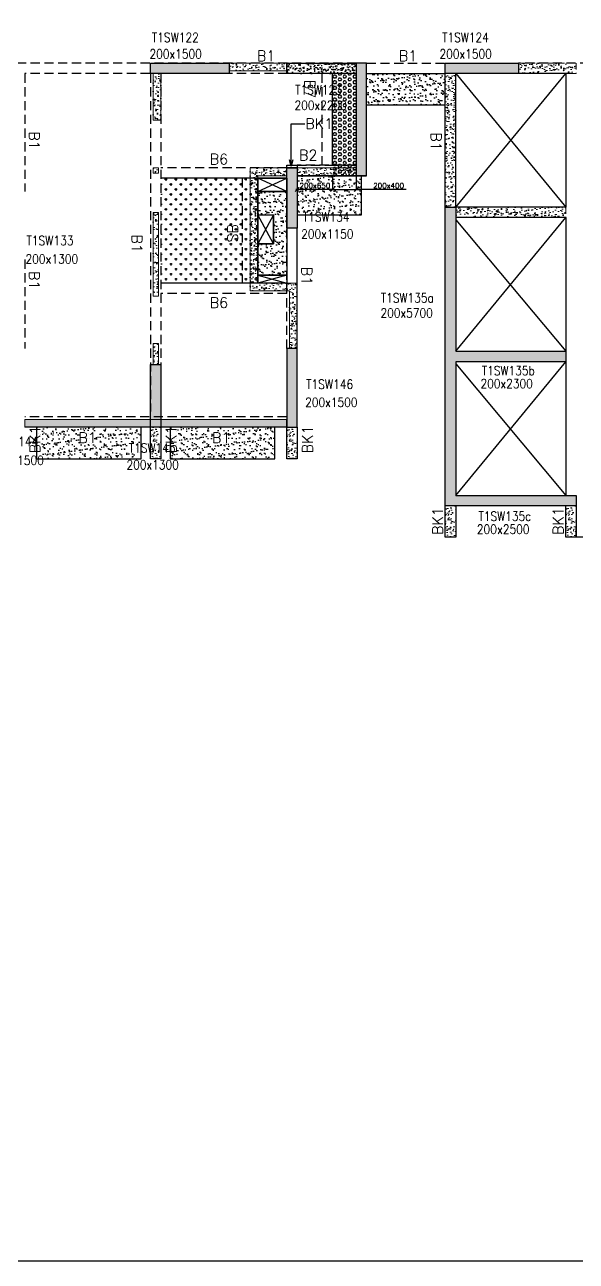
# Model space of a CAD drawing. Header units: millimetres. Extents: x 1078357 to 2594950, y -4969473 to -4636555.
# Drawn here: x 1288172 to 1298697, y -4684349 to -4660754 of the extents above; entities that cross this region are included whole.
import ezdxf

# ---------------------------------------------------------------- set-up
doc = ezdxf.new("R2010")
doc.units = ezdxf.units.MM
doc.header["$PDMODE"] = 35
for name, pattern in [('CONTINOUS', [0]), ('HIDDEN', [0.375, 0.25, -0.125]), ('New Retail block$0$CONTINOUS', [0])]:
    doc.linetypes.add(name, pattern=pattern)
doc.layers.get('0').update_dxf_attribs({"lineweight": 0})
doc.layers.get('Defpoints').update_dxf_attribs({"lineweight": 0})
for name, color, linetype, lineweight in [('A-_ANOTDIMA_D-', 6, 'Continuous', 13), ('Boundary', 40, 'Continuous', 30), ('COL. NO.', 30, 'Continuous', 25), ('COL. SIZE', 7, 'Continuous', 25), ('DIM', 9, 'Continuous', 25), ('HATCH', 8, 'Continuous', 30), ('RCC UPSTAND', 43, 'Continuous', 30), ('S-NON STR RCC WALL', 8, 'Continuous', 0)]:
    doc.layers.add(name, color=color, linetype=linetype, lineweight=lineweight)
for name, color, linetype in [('B-200x325', 201, 'HIDDEN'), ('B-200x375', 41, 'HIDDEN'), ('B-200x400', 44, 'HIDDEN'), ('B-200x650', 241, 'HIDDEN'), ('B-300xSLAB THK.', 151, 'Continuous'), ('BK1-200x650', 241, 'HIDDEN'), ('DC BEAM NO.', 7, 'Continuous'), ('DROP SLAB', 8, 'Continuous'), ('NON STR. RCC WALL', 6, 'Continuous'), ('S-COLUMN_SHEAR WALL', 1, 'Continuous'), ('S-CUT OUT', 3, 'Continuous'), ('S-PROJECTION', 54, 'New Retail block$0$CONTINOUS'), ('SLAB FOLD', 8, 'Continuous')]:
    doc.layers.add(name, color=color, linetype=linetype)
doc.styles.add('Roman', font='romans')
doc.styles.add('ROMANS', font='romans.shx', dxfattribs={"width": 0.85})
doc.dimstyles.new('HARESH', dxfattribs={"dimtxt": 150, "dimasz": 75, "dimexe": 0, "dimexo": 0, "dimgap": 25, "dimtad": 1, "dimdec": 0, "dimdsep": 46, "dimtxsty": 'Roman', "dimblk": 'OBLIQUE', "dimcen": 225, "dimdle": 25, "dimclrd": 2, "dimclre": 2, "dimclrt": 7, "dimadec": 8, "dimazin": 1, "dimtfac": 1, "dimtdec": 0, "dimtmove": 0, "dimatfit": 0, "dimfxl": 1, "dimlwd": -1, "dimlwe": -1, "dimarcsym": 0})
pattern_1 = [(50, (-5109198.82, 23483864.79), (182.184669, -15.93908554), [19.05, -209.55]), (355, (-5109198.82, 23483864.79), (-35.2434214, 191.0568452), [15.24, -167.6405842]), (100.4514447, (-5109183.63, 23483863.46), (146.9412471, 175.1177519), [16.1900088, -178.0902446]), (46.1842, (-5109198.82, 23483915.59), (271.0790409, -42.042328), [28.575, -314.325]), (96.6355576, (-5109176.23, 23483912.08), (237.404134, 247.4261246), [24.2850231, -267.1356082]), (351.1841512, (-5109198.82, 23483915.6), (237.404134, 247.4261246), [22.859967, -251.459732]), (21, (-5109173.42, 23483902.89), (151.6143913, -102.2651982), [19.05, -209.55]), (326, (-5109173.42, 23483902.89), (61.8020283, 184.1879661), [15.24, -167.64]), (71.451445, (-5109160.78, 23483894.36), (213.4164193, 81.9227689), [16.1900088, -178.0899376]), (37.5, (-5109198.816, 23483864.786), (3.08860325, 84.55503887), [0, -165.608, 0, -170.18, 0, -168.275]), (7.5, (-5109198.82, 23483864.79), (66.8196625, 100.18057482), [0, -97.028, 0, -161.798, 0, -64.135]), (327.5, (-5109255.46, 23483864.786), (135.59059517, -5.728744), [0, -63.5, 0, -198.12, 0, -262.89]), (317.5, (-5109280.86, 23483864.79), (148.1291814, 25.42649103), [0, -82.55, 0, -131.572, 0, -186.69])]

# ---------------------------------------------------------------- blocks, each defined once
blk = doc.blocks.new('_Oblique')
at = {"color": 0, "linetype": 'ByBlock', "lineweight": -2}
blk.add_line((-0.5, -0.5), (0.5, 0.5), dxfattribs=at)
blk = doc.blocks.new('*D1262')
at = {"layer": 'Defpoints', "color": 0, "ltscale": 700, "transparency": 16777216}
for p in [(1294047, -4663634, 0), (1294497, -4663634, 0), (1294497, -4663900)]:
    blk.add_point(p, dxfattribs=at)
at = {"layer": 'DIM', "color": 2, "ltscale": 700, "transparency": 16777216}
for p, q in [((1294047, -4663634), (1294047, -4663900)), ((1294497, -4663634), (1294497, -4663900)), ((1294047, -4663900), (1293972, -4663900)), ((1294047, -4663900), (1294497, -4663900)), ((1294047, -4663900), (1294497, -4663900)), ((1294497, -4663900), (1294572, -4663900)), ((1295453, -4663900), (1294497, -4663900))]:
    blk.add_line(p, q, dxfattribs=at)
at = {"layer": 'DIM', "color": 2, "ltscale": 700, "transparency": 16777216, "xscale": 75, "yscale": 75, "zscale": 75}
blk.add_blockref('_Oblique', (1294047, -4663900), dxfattribs=at)
at = {"layer": 'DIM', "color": 2, "ltscale": 700, "transparency": 16777216, "xscale": 75, "yscale": 75, "zscale": 75, "rotation": 180}
blk.add_blockref('_Oblique', (1294497, -4663900), dxfattribs=at)
at = {"layer": 'DIM', "color": 7, "ltscale": 700, "transparency": 16777216, "insert": (1295116, -4663825), "char_height": 150, "attachment_point": 5, "style": 'Roman'}
blk.add_mtext('{\\H0.666667x;200x400}', dxfattribs=at)
blk = doc.blocks.new('*D1263')
at = {"layer": 'Defpoints', "color": 0, "ltscale": 700, "transparency": 16777216}
for p in [(1293372, -4663634, 0), (1294047, -4663634), (1293372, -4663900)]:
    blk.add_point(p, dxfattribs=at)
at = {"layer": 'DIM', "color": 2, "ltscale": 700, "transparency": 16777216}
for p, q in [((1293372, -4663634), (1293372, -4663900)), ((1294047, -4663634), (1294047, -4663900)), ((1294072, -4663900), (1293347, -4663900))]:
    blk.add_line(p, q, dxfattribs=at)
at = {"layer": 'DIM', "color": 2, "ltscale": 700, "transparency": 16777216, "xscale": 75, "yscale": 75, "zscale": 75, "rotation": 180}
blk.add_blockref('_Oblique', (1293372, -4663900), dxfattribs=at)
at = {"layer": 'DIM', "color": 2, "ltscale": 700, "transparency": 16777216, "xscale": 75, "yscale": 75, "zscale": 75}
blk.add_blockref('_Oblique', (1294047, -4663900), dxfattribs=at)
at = {"layer": 'DIM', "color": 7, "ltscale": 700, "transparency": 16777216, "insert": (1293709, -4663825), "char_height": 150, "attachment_point": 5, "style": 'Roman'}
blk.add_mtext('{\\H0.666667x;200x650}', dxfattribs=at)
blk = doc.blocks.new('G$CD63B60BD')
at = {"layer": 'COL. NO.', "linetype": 'Continuous', "style": 'ROMANS', "width": 0.85}
for s, p in [('T1SW122', (60403, 7351, -320)), ('T1SW124', (65938, 7351, -320)), ('T1SW123', (63135, 6352, -320)), ('T1SW134', (63281, 3927, -320)), ('T1SW133', (58011, 3475, -320)), ('T1SW135a', (64768, 2381, -641)), ('T1SW135b', (66699, 993, -320)), ('T1SW146', (63348, 733, -320)), ('T1SW144', (57341, -360, -320)), ('T1SW145', (59962, -482, -320)), ('T1SW135c', (66632, -1785, -320))]:
    blk.add_text(s, height=175, dxfattribs=at).set_placement(p)
at = {"layer": 'COL. SIZE', "linetype": 'Continuous', "style": 'ROMANS', "width": 0.85}
for s, p in [('200x1500', (60354, 7037, -320)), ('200x1500', (65889, 7037, -320)), ('200x2200', (63121, 6056, -320)), ('200x1150', (63248, 3599, -320)), ('200x1300', (57992, 3123, -320)), ('200x5700', (64762, 2093, -641)), ('200x2300', (66672, 745, -320)), ('200x1500', (63327, 388, -320)), ('200x1500', (57340, -720, -320)), ('200x1300', (59918, -804, -320)), ('200x2500', (66605, -2033, -320))]:
    blk.add_text(s, height=175, dxfattribs=at).set_placement(p)

msp = doc.modelspace()

# ---------------------------------------------------------------- hatches: boundary and pattern name
at = {"layer": 'DROP SLAB'}
h = msp.add_hatch(dxfattribs=at)
h.set_pattern_fill('CROSS', color=8, scale=15, angle=0.03079)
h.set_pattern_definition([(180.03079016, (-4228669.58, 18753210.42), (-95.19879988, -95.3011726), [47.625, -142.875]), (270.03079016, (-4228693.41, 18753234.22), (95.3011726, -95.19879988), [47.625, -142.875])])
h.paths.add_polyline_path([(1292621.9, -4663684.5), (1290771.5, -4663684.3), (1290771.5, -4665684.1), (1292621.9, -4665684.3)])
at = {"layer": 'HATCH'}
h = msp.add_hatch(dxfattribs=at)
h.set_pattern_fill('AR-SAND', color=8, scale=3, angle=179.97015)
h.set_pattern_definition([(37.4701541, (-2747486.36, 14021004.98), (-4.72361136, 146.8264517), [0, -115.824, 0, -129.54, 0, -123.825]), (7.4701541, (-2747486.36, 14021004.98), (134.9689868, 214.9772528), [0, -62.484, 0, -104.394, 0, -40.005]), (327.4701541, (-2747580.08, 14021005.02), (237.2979035, 0.3075449), [0, -38.1, 0, -137.16, 0, -179.07]), (317.4701541, (-2747580.08, 14021005.02), (229.1017424, 66.759465), [0, -19.05, 0, -89.916, 0, -102.87])])
h.paths.add_polyline_path([(1296196.9, -4661684.3), (1294696.9, -4661684.3), (1294696.9, -4662284.5), (1296196.9, -4662284.5)])
h = msp.add_hatch(dxfattribs=at)
h.set_pattern_fill('AR-SAND', color=8, scale=3, angle=179.97015)
h.set_pattern_definition([(37.4701541, (-2759836.37, 14019055.06), (-4.72361136, 146.8264517), [0, -115.824, 0, -129.54, 0, -123.825]), (7.4701541, (-2759836.37, 14019055.06), (134.9689868, 214.9772528), [0, -62.484, 0, -104.394, 0, -40.005]), (327.4701541, (-2759930.1, 14019055.11), (237.2979035, 0.3075449), [0, -38.1, 0, -137.16, 0, -179.07]), (317.4701541, (-2759930.1, 14019055.1), (229.1017424, 66.759465), [0, -19.05, 0, -89.916, 0, -102.87])])
h.paths.add_polyline_path([(1294596.6, -4663634.3), (1293371.9, -4663634.3), (1293371.9, -4664384.3), (1294596.6, -4664384.3)])
h = msp.add_hatch(dxfattribs=at)
h.set_pattern_fill('AR-SAND', color=8, scale=3, angle=359.97015)
h.set_pattern_definition([(37.47015413, (-3729211.23, 18703074.21), (-4.72361136, 146.8264517), [0, -115.824, 0, -129.54, 0, -123.825]), (7.4701541, (-3729211.23, 18703074.2), (134.9689868, 214.9772528), [0, -62.484, 0, -104.394, 0, -40.005]), (327.4701541, (-3729304.96, 18703074.26), (237.2979035, 0.3075449), [0, -38.1, 0, -137.16, 0, -179.07]), (317.4701541, (-3729304.96, 18703074.26), (229.1017424, 66.759465), [0, -19.05, 0, -89.916, 0, -102.87])])
h.paths.add_polyline_path([(1293171.9, -4665534.4), (1292621.9, -4665534.4), (1292621.9, -4664934.4), (1292921.9, -4664934.4), (1292921.9, -4664384.4), (1292621.9, -4664384.5), (1292621.9, -4663934.4), (1293171.9, -4663934.4)])
h = msp.add_hatch(dxfattribs=at)
h.set_pattern_fill('AR-SAND', color=8, scale=3, angle=179.97015)
h.set_pattern_definition([(37.47015413, (-3842686.08, 18703074.25), (-4.72361136, 146.8264517), [0, -115.824, 0, -129.54, 0, -123.825]), (7.4701541, (-3842686.08, 18703074.25), (134.9689868, 214.9772528), [0, -62.484, 0, -104.394, 0, -40.005]), (327.4701541, (-3842779.81, 18703074.3), (237.2979035, 0.3075449), [0, -38.1, 0, -137.16, 0, -179.07]), (317.4701541, (-3842779.81, 18703074.3), (229.1017424, 66.759465), [0, -19.05, 0, -89.916, 0, -102.87])])
h.paths.add_polyline_path([(1290396.9, -4668434.4), (1288396.9, -4668434.4), (1288396.9, -4669034.4), (1290396.9, -4669034.4)])
h = msp.add_hatch(dxfattribs=at)
h.set_pattern_fill('AR-SAND', color=8, scale=3, angle=179.97015)
h.set_pattern_definition([(37.47015413, (-3845236.08, 18703074.25), (-4.72361136, 146.8264517), [0, -115.824, 0, -129.54, 0, -123.825]), (7.4701541, (-3845236.08, 18703074.25), (134.9689868, 214.9772528), [0, -62.484, 0, -104.394, 0, -40.005]), (327.4701541, (-3845329.81, 18703074.3), (237.2979035, 0.3075449), [0, -38.1, 0, -137.16, 0, -179.07]), (317.4701541, (-3845329.81, 18703074.3), (229.1017424, 66.759465), [0, -19.05, 0, -89.916, 0, -102.87])])
h.paths.add_polyline_path([(1292946.9, -4668434.4), (1290946.9, -4668434.4), (1290946.9, -4669034.4), (1292946.9, -4669034.4)])
at = {"layer": 'RCC UPSTAND'}
h = msp.add_hatch(dxfattribs=at)
h.set_pattern_fill('AR-CONC', color=8, scale=20, angle=90)
h.set_pattern_definition([(140, (-1915203.33, -7198903.94), (12.550427, 143.4520365), [15, -165]), (85, (-1915203.33, -7198903.94), (-150.438427, -27.7502667), [12, -132]), (190.4514445, (-1915202.29, -7198891.99), (-137.887998, 115.7017693), [12.7480384, -140.2284224]), (136.1842, (-1915243.33, -7198903.94), (33.103856, 213.448266), [22.5, -247.5]), (186.6356355, (-1915240.58, -7198886.15), (-194.82372, 186.932389), [19.122068, -210.342752]), (81.184164, (-1915243.33, -7198903.94), (-194.82372, 186.932389), [18, -198]), (111, (-1915233.33, -7198883.94), (80.523778, 119.3814104), [15, -165]), (56, (-1915233.33, -7198883.94), (-145.030009, 48.6630664), [12, -132]), (161.4514447, (-1915226.62, -7198873.99), (-64.5062306, 168.0444753), [12.748038, -140.2284224]), (127.5, (-1915203.334, -7198903.94), (-66.57877077, 2.43197106), [0, -130.4, 0, -134, 0, -132.5]), (97.5, (-1915203.334, -7198903.94), (-78.8823424, 52.6139075), [0, -76.4, 0, -127.4, 0, -50.5]), (57.5, (-1915203.334, -7198948.54), (4.51097435, 106.7644872), [0, -50, 0, -156, 0, -207]), (47.5, (-1915203.33, -7198968.54), (-20.0209965, 116.6372339), [0, -65, 0, -103.6, 0, -147])])
h.paths.add_polyline_path([(1294496.7, -4661484.4), (1294496.7, -4661684.4), (1293171.7, -4661684.4), (1293171.7, -4661484.4)])
at = {"layer": 'S-COLUMN_SHEAR WALL', "lineweight": 25}
h = msp.add_hatch(color=1, dxfattribs=at)
h.dxf.hatch_style = 1
h.paths.add_polyline_path([(1290571.7, -4661484.4), (1292071.7, -4661484.4), (1292071.7, -4661684.4), (1290571.7, -4661684.4)])
h = msp.add_hatch(color=1, dxfattribs=at)
h.dxf.hatch_style = 1
h.paths.add_polyline_path([(1294496.7, -4663634.4), (1294696.7, -4663634.4), (1294696.7, -4661484.4), (1294496.7, -4661484.4)])
h = msp.add_hatch(color=1, dxfattribs=at)
h.dxf.hatch_style = 1
h.paths.add_polyline_path([(1297596.7, -4661484.4), (1297596.7, -4661684.4), (1296196.7, -4661684.4), (1296196.7, -4661484.4)])
at = {"layer": 'S-COLUMN_SHEAR WALL', "lineweight": 25, "extrusion": (-1.00316e-06, -1.91639e-11, 1)}
h = msp.add_hatch(color=1, dxfattribs=at)
h.dxf.hatch_style = 1
h.paths.add_polyline_path([(1293171.7, -4663484.4), (1293371.7, -4663484.4), (1293371.7, -4664634.4), (1293171.7, -4664634.4)])
at = {"layer": 'S-COLUMN_SHEAR WALL', "lineweight": 25}
h = msp.add_hatch(color=1, dxfattribs=at)
h.dxf.hatch_style = 1
h.paths.add_polyline_path([(1298496.7, -4666984.4), (1298496.7, -4667184.4), (1296396.7, -4667184.4), (1296396.7, -4669734.4), (1298696.7, -4669734.4), (1298696.7, -4669934.4), (1296196.7, -4669934.4), (1296196.7, -4664234.4), (1296396.7, -4664234.4), (1296396.7, -4666984.4)])
at = {"layer": 'S-COLUMN_SHEAR WALL', "lineweight": 25, "extrusion": (-1.00316e-06, -1.91639e-11, 1)}
h = msp.add_hatch(color=1, dxfattribs=at)
h.dxf.hatch_style = 1
h.paths.add_polyline_path([(1293171.7, -4668434.4), (1293371.7, -4668434.4), (1293371.7, -4666934.4), (1293171.7, -4666934.4)])
at = {"layer": 'S-COLUMN_SHEAR WALL', "lineweight": 25}
h = msp.add_hatch(color=1, dxfattribs=at)
h.dxf.hatch_style = 1
h.paths.add_polyline_path([(1290771.7, -4667234.4), (1290771.7, -4668434.4), (1290571.7, -4668434.4), (1290571.7, -4667234.4)])
at = {"layer": 'S-NON STR RCC WALL', "ltscale": 700}
h = msp.add_hatch(dxfattribs=at)
h.set_pattern_fill('AR-CONC', color=256)
h.set_pattern_definition([(50, (1252105.28, -4528681.85), (182.18467, -15.93909), [19.05, -209.55]), (355, (1252105.28, -4528681.85), (-35.24342, 191.05685), [15.24, -167.64058]), (100.45144, (1252120.46, -4528683.18), (146.94125, 175.11775), [16.19, -178.09024]), (46.1842, (1252105.28, -4528631.05), (271.07904, -42.04233), [28.575, -314.325]), (96.63556, (1252127.87, -4528634.56), (237.40413, 247.4261), [24.285, -267.1356]), (351.18415, (1252105.28, -4528631.05), (237.40413, 247.4261), [22.85997, -251.45973]), (21, (1252130.68, -4528643.75), (151.61439, -102.2652), [19.05, -209.55]), (326, (1252130.68, -4528643.75), (61.80203, 184.18797), [15.24, -167.64]), (71.45144, (1252143.32, -4528652.28), (213.41642, 81.92277), [16.19, -178.08994]), (37.5, (1252105.28, -4528681.853), (3.088603, 84.55504), [0, -165.608, 0, -170.18, 0, -168.275]), (7.5, (1252105.28, -4528681.85), (66.81966, 100.180575), [0, -97.028, 0, -161.798, 0, -64.135]), (327.5, (1252048.64, -4528681.85), (135.590595, -5.728744), [0, -63.5, 0, -198.12, 0, -262.89]), (317.5, (1252023.24, -4528681.85), (148.12918, 25.42649), [0, -82.55, 0, -131.572, 0, -186.69])])
h.paths.add_polyline_path([(1292071.7, -4661484.4), (1293171.7, -4661484.4), (1293171.7, -4661634.4), (1292071.7, -4661634.4)])
at = {"layer": 'S-NON STR RCC WALL', "linetype": 'HIDDEN', "ltscale": 500}
h = msp.add_hatch(dxfattribs=at)
h.set_pattern_fill('AR-CONC', color=256, angle=180)
h.set_pattern_definition([(50, (166724.04, 19683.05), (182.184669, -15.9390855), [19.05, -209.55]), (355, (166724.04, 19683.05), (-35.2434214, 191.056845), [15.24, -167.640584]), (100.4514447, (166739.22, 19681.72), (146.941247, 175.117752), [16.190009, -178.0902446]), (46.1842, (166724.04, 19733.85), (271.079041, -42.042328), [28.575, -314.325]), (96.6355576, (166746.63, 19730.35), (237.404134, 247.426125), [24.285023, -267.135608]), (351.184151, (166724.04, 19733.85), (237.404134, 247.426125), [22.859967, -251.459732]), (21, (166749.44, 19721.15), (151.6143913, -102.265198), [19.05, -209.55]), (326, (166749.44, 19721.15), (61.802028, 184.187966), [15.24, -167.64]), (71.451445, (166762.07, 19712.63), (213.416419, 81.922769), [16.190009, -178.0899376]), (37.5, (166724.04, 19683.05), (3.08860325, 84.5550389), [0, -165.608, 0, -170.18, 0, -168.275]), (7.5, (166724.04, 19683.05), (66.8196625, 100.1805748), [0, -97.028, 0, -161.798, 0, -64.135]), (327.5, (166667.395, 19683.05), (135.5905952, -5.728744), [0, -63.5, 0, -198.12, 0, -262.89]), (317.5, (166642, 19683.05), (148.1291814, 25.426491), [0, -82.55, 0, -131.572, 0, -186.69])])
h.paths.add_polyline_path([(1297596.9, -4661484.4), (1298696.9, -4661484.4), (1298696.9, -4661684.4), (1297596.9, -4661684.4)])
at = {"layer": 'S-NON STR RCC WALL'}
h = msp.add_hatch(dxfattribs=at)
h.set_pattern_fill('AR-CONC', color=256, angle=180)
h.set_pattern_definition([(50, (-6160913.28, 28164593.94), (182.184669, -15.93908554), [19.05, -209.55]), (355, (-6160913.28, 28164593.94), (-35.2434214, 191.0568452), [15.24, -167.6405842]), (100.4514447, (-6160898.1, 28164592.62), (146.9412471, 175.1177519), [16.1900088, -178.0902446]), (46.1842, (-6160913.28, 28164644.74), (271.0790409, -42.042328), [28.575, -314.325]), (96.6355576, (-6160890.7, 28164641.24), (237.404134, 247.4261246), [24.2850231, -267.1356082]), (351.1841512, (-6160913.28, 28164644.74), (237.404134, 247.4261246), [22.859967, -251.459732]), (21, (-6160887.88, 28164632.04), (151.6143913, -102.2651982), [19.05, -209.55]), (326, (-6160887.88, 28164632.04), (61.8020283, 184.1879661), [15.24, -167.64]), (71.451445, (-6160875.24, 28164623.52), (213.4164193, 81.9227689), [16.1900088, -178.0899376]), (37.5, (-6160913.28, 28164593.944), (3.08860325, 84.55503887), [0, -165.608, 0, -170.18, 0, -168.275]), (7.5, (-6160913.28, 28164593.94), (66.8196625, 100.18057482), [0, -97.028, 0, -161.798, 0, -64.135]), (327.5, (-6160969.92, 28164593.944), (135.59059517, -5.72874399), [0, -63.5, 0, -198.12, 0, -262.89]), (317.5, (-6160995.32, 28164593.94), (148.1291814, 25.42649103), [0, -82.55, 0, -131.572, 0, -186.69])])
h.paths.add_polyline_path([(1290621.9, -4661684.4), (1290771.9, -4661684.4), (1290771.9, -4662574.3), (1290621.9, -4662574.3)])
at = {"layer": 'S-NON STR RCC WALL', "linetype": 'HIDDEN', "ltscale": 500}
h = msp.add_hatch(dxfattribs=at)
h.set_pattern_fill('AR-CONC', color=256, angle=180)
h.set_pattern_definition([(50, (-930500.68, 4703702.24), (182.184669, -15.9390855), [19.05, -209.55]), (355, (-930500.68, 4703702.24), (-35.2434214, 191.0568452), [15.24, -167.640584]), (100.4514447, (-930485.5, 4703700.91), (146.941247, 175.117752), [16.1900088, -178.0902446]), (46.1842, (-930500.68, 4703753.04), (271.079041, -42.042328), [28.575, -314.325]), (96.6355576, (-930478.1, 4703749.54), (237.404134, 247.4261246), [24.285023, -267.135608]), (351.1841512, (-930500.68, 4703753.04), (237.404134, 247.4261246), [22.859967, -251.459732]), (21, (-930475.28, 4703740.34), (151.6143913, -102.2651982), [19.05, -209.55]), (326, (-930475.28, 4703740.34), (61.8020283, 184.187966), [15.24, -167.64]), (71.451445, (-930462.64, 4703731.82), (213.4164193, 81.922769), [16.1900088, -178.0899376]), (37.5, (-930500.68, 4703702.24), (3.08860325, 84.55503887), [0, -165.608, 0, -170.18, 0, -168.275]), (7.5, (-930500.68, 4703702.24), (66.8196625, 100.1805748), [0, -97.028, 0, -161.798, 0, -64.135]), (327.5, (-930557.32, 4703702.24), (135.59059517, -5.728744), [0, -63.5, 0, -198.12, 0, -262.89]), (317.5, (-930582.72, 4703702.24), (148.1291814, 25.426491), [0, -82.55, 0, -131.572, 0, -186.69])])
h.paths.add_polyline_path([(1296196.9, -4661684.3), (1296396.9, -4661684.3), (1296396.9, -4664234.4), (1296196.9, -4664234.4)])
at = {"layer": 'S-NON STR RCC WALL'}
h = msp.add_hatch(dxfattribs=at)
h.set_pattern_fill('AR-CONC', color=256, angle=180)
h.set_pattern_definition([(50, (2387896.4, -9205799.05), (182.184669, -15.9390855), [19.05, -209.55]), (355, (2387896.4, -9205799.05), (-35.2434214, 191.056845), [15.24, -167.640584]), (100.4514447, (2387911.59, -9205800.37), (146.941247, 175.117752), [16.190009, -178.0902446]), (46.1842, (2387896.4, -9205748.25), (271.079041, -42.042328), [28.575, -314.325]), (96.6355576, (2387919, -9205751.75), (237.404134, 247.426125), [24.285023, -267.135608]), (351.184151, (2387896.4, -9205748.25), (237.404134, 247.426125), [22.859967, -251.459732]), (21, (2387921.8, -9205760.95), (151.6143913, -102.265198), [19.05, -209.55]), (326, (2387921.8, -9205760.95), (61.802028, 184.187966), [15.24, -167.64]), (71.451445, (2387934.44, -9205769.47), (213.416419, 81.922769), [16.190009, -178.0899376]), (37.5, (2387896.406, -9205799.046), (3.08860325, 84.5550389), [0, -165.608, 0, -170.18, 0, -168.275]), (7.5, (2387896.41, -9205799.05), (66.8196625, 100.1805748), [0, -97.028, 0, -161.798, 0, -64.135]), (327.5, (2387839.764, -9205799.046), (135.5905952, -5.728744), [0, -63.5, 0, -198.12, 0, -262.89]), (317.5, (2387814.36, -9205799.05), (148.1291814, 25.426491), [0, -82.55, 0, -131.572, 0, -186.69])])
h.paths.add_polyline_path([(1290621.9, -4663484.2), (1290721.9, -4663484.2), (1290721.9, -4663584.2), (1290621.9, -4663584.2)])
h = msp.add_hatch(dxfattribs=at)
h.set_pattern_fill('AR-CONC', color=256)
h.set_pattern_definition(pattern_1)
h.paths.add_polyline_path([(1292471.9, -4665834.4), (1292471.9, -4663484.4), (1293171.9, -4663484.4), (1293171.9, -4663634.4), (1292621.9, -4663634.4), (1292621.9, -4665684.4), (1293371.9, -4665684.4), (1293371.9, -4666934.3), (1293221.9, -4666934.3), (1293221.9, -4665834.4)])
h = msp.add_hatch(dxfattribs=at)
h.set_pattern_fill('AR-CONC', color=256)
h.set_pattern_definition(pattern_1)
h.paths.add_polyline_path([(1294496.9, -4663634.4), (1293371.9, -4663634.4), (1293371.9, -4663484.4), (1294496.9, -4663484.4)])
at = {"layer": 'S-NON STR RCC WALL', "linetype": 'HIDDEN', "ltscale": 500}
h = msp.add_hatch(dxfattribs=at)
h.set_pattern_fill('AR-CONC', color=256, angle=180)
h.set_pattern_definition([(50, (2357673.49, -9348355.32), (182.184669, -15.9390855), [19.05, -209.55]), (355, (2357673.49, -9348355.32), (-35.2434214, 191.056845), [15.24, -167.640584]), (100.4514447, (2357688.67, -9348356.65), (146.941247, 175.117752), [16.190009, -178.0902446]), (46.1842, (2357673.49, -9348304.52), (271.079041, -42.042328), [28.575, -314.325]), (96.6355576, (2357696.08, -9348308.03), (237.404134, 247.426125), [24.285023, -267.135608]), (351.184151, (2357673.49, -9348304.52), (237.404134, 247.426125), [22.859967, -251.459732]), (21, (2357698.89, -9348317.22), (151.6143913, -102.265198), [19.05, -209.55]), (326, (2357698.89, -9348317.22), (61.802028, 184.187966), [15.24, -167.64]), (71.451445, (2357711.52, -9348325.74), (213.416419, 81.922769), [16.190009, -178.0899376]), (37.5, (2357673.485, -9348355.32), (3.08860325, 84.5550389), [0, -165.608, 0, -170.18, 0, -168.275]), (7.5, (2357673.485, -9348355.32), (66.8196625, 100.1805748), [0, -97.028, 0, -161.798, 0, -64.135]), (327.5, (2357616.84, -9348355.32), (135.5905952, -5.728744), [0, -63.5, 0, -198.12, 0, -262.89]), (317.5, (2357591.44, -9348355.32), (148.1291814, 25.426491), [0, -82.55, 0, -131.572, 0, -186.69])])
h.paths.add_polyline_path([(1296396.9, -4664234.4), (1298496.9, -4664234.4), (1298496.9, -4664434.4), (1296396.9, -4664434.4)])
at = {"layer": 'S-NON STR RCC WALL'}
h = msp.add_hatch(dxfattribs=at)
h.set_pattern_fill('AR-CONC', color=256, angle=180)
h.set_pattern_definition([(50, (2387909.62, -9204434.38), (182.184669, -15.9390855), [19.05, -209.55]), (355, (2387909.62, -9204434.38), (-35.2434214, 191.056845), [15.24, -167.640584]), (100.4514447, (2387924.8, -9204435.71), (146.941247, 175.117752), [16.190009, -178.0902446]), (46.1842, (2387909.62, -9204383.58), (271.079041, -42.042328), [28.575, -314.325]), (96.6355576, (2387932.2, -9204387.09), (237.404134, 247.426125), [24.285023, -267.135608]), (351.184151, (2387909.62, -9204383.58), (237.404134, 247.426125), [22.859967, -251.459732]), (21, (2387935.02, -9204396.28), (151.6143913, -102.265198), [19.05, -209.55]), (326, (2387935.02, -9204396.28), (61.802028, 184.187966), [15.24, -167.64]), (71.451445, (2387947.65, -9204404.8), (213.416419, 81.922769), [16.190009, -178.0899376]), (37.5, (2387909.62, -9204434.38), (3.08860325, 84.5550389), [0, -165.608, 0, -170.18, 0, -168.275]), (7.5, (2387909.62, -9204434.38), (66.8196625, 100.1805748), [0, -97.028, 0, -161.798, 0, -64.135]), (327.5, (2387852.98, -9204434.38), (135.5905952, -5.728744), [0, -63.5, 0, -198.12, 0, -262.89]), (317.5, (2387827.58, -9204434.38), (148.1291814, 25.426491), [0, -82.55, 0, -131.572, 0, -186.69])])
h.paths.add_polyline_path([(1290621.9, -4665934.2), (1290721.9, -4665934.2), (1290721.9, -4664334.2), (1290621.9, -4664334.2)])
h = msp.add_hatch(dxfattribs=at)
h.set_pattern_fill('AR-CONC', color=256, angle=180)
h.set_pattern_definition([(50, (1290684.9, -4520415.2), (182.18467, -15.93909), [19.05, -209.55]), (355, (1290684.9, -4520415.2), (-35.24342, 191.05685), [15.24, -167.64058]), (100.45144, (1290700.09, -4520416.52), (146.94125, 175.11775), [16.19, -178.09024]), (46.1842, (1290684.9, -4520364.4), (271.07904, -42.04233), [28.575, -314.325]), (96.63556, (1290707.5, -4520367.9), (237.40413, 247.42612), [24.285, -267.1356]), (351.18415, (1290684.9, -4520364.4), (237.40413, 247.4261), [22.85997, -251.45973]), (21, (1290710.3, -4520377.1), (151.61439, -102.2652), [19.05, -209.55]), (326, (1290710.3, -4520377.1), (61.80203, 184.18797), [15.24, -167.64]), (71.45144, (1290722.94, -4520385.62), (213.41642, 81.92277), [16.19, -178.08994]), (37.5, (1290684.904, -4520415.195), (3.088603, 84.55504), [0, -165.608, 0, -170.18, 0, -168.275]), (7.5, (1290684.9, -4520415.19), (66.81966, 100.180575), [0, -97.028, 0, -161.798, 0, -64.135]), (327.5, (1290628.26, -4520415.195), (135.590595, -5.728744), [0, -63.5, 0, -198.12, 0, -262.89]), (317.5, (1290602.86, -4520415.2), (148.12918, 25.42649), [0, -82.55, 0, -131.572, 0, -186.69])])
h.paths.add_polyline_path([(1290621.9, -4667234.6), (1290721.9, -4667234.6), (1290721.9, -4666834.2), (1290621.9, -4666834.2)])
h = msp.add_hatch(dxfattribs=at)
h.set_pattern_fill('AR-CONC', color=256)
h.set_pattern_definition([(50, (-6206423.53, 28167883.97), (182.184669, -15.93908554), [19.05, -209.55]), (355, (-6206423.53, 28167883.97), (-35.2434214, 191.0568452), [15.24, -167.6405842]), (100.4514447, (-6206408.35, 28167882.64), (146.9412471, 175.1177519), [16.1900088, -178.0902446]), (46.1842, (-6206423.53, 28167934.77), (271.0790409, -42.042328), [28.575, -314.325]), (96.6355576, (-6206400.94, 28167931.27), (237.404134, 247.4261246), [24.2850231, -267.1356082]), (351.1841512, (-6206423.53, 28167934.77), (237.404134, 247.4261246), [22.859967, -251.459732]), (21, (-6206398.13, 28167922.07), (151.6143913, -102.2651982), [19.05, -209.55]), (326, (-6206398.13, 28167922.07), (61.8020283, 184.1879661), [15.24, -167.64]), (71.451445, (-6206385.5, 28167913.55), (213.4164193, 81.9227689), [16.1900088, -178.0899376]), (37.5, (-6206423.53, 28167883.97), (3.08860325, 84.55503887), [0, -165.608, 0, -170.18, 0, -168.275]), (7.5, (-6206423.53, 28167883.97), (66.8196625, 100.18057482), [0, -97.028, 0, -161.798, 0, -64.135]), (327.5, (-6206480.174, 28167883.97), (135.59059517, -5.72874399), [0, -63.5, 0, -198.12, 0, -262.89]), (317.5, (-6206505.57, 28167883.97), (148.1291814, 25.42649103), [0, -82.55, 0, -131.572, 0, -186.69])])
h.paths.add_polyline_path([(1293168.9, -4668434.4), (1288171.9, -4668434.4), (1288171.9, -4668284.4), (1293168.9, -4668284.4)])
h = msp.add_hatch(dxfattribs=at)
h.set_pattern_fill('AR-CONC', color=256, angle=180)
h.set_pattern_definition([(50, (-8339600.61, 37570672.9), (182.184669, -15.93908554), [19.05, -209.55]), (355, (-8339600.61, 37570672.9), (-35.2434214, 191.0568452), [15.24, -167.6405842]), (100.4514447, (-8339585.43, 37570671.57), (146.9412471, 175.1177519), [16.1900088, -178.0902446]), (46.1842, (-8339600.6, 37570723.7), (271.0790409, -42.0423279), [28.575, -314.325]), (96.6355576, (-8339578.02, 37570720.2), (237.404134, 247.4261246), [24.2850231, -267.1356082]), (351.1841512, (-8339600.6, 37570723.7), (237.404134, 247.4261246), [22.859967, -251.459732]), (21, (-8339575.21, 37570711), (151.61439127, -102.2651982), [19.05, -209.55]), (326, (-8339575.21, 37570711), (61.80202835, 184.1879661), [15.24, -167.64]), (71.451445, (-8339562.58, 37570702.48), (213.4164193, 81.9227689), [16.1900088, -178.0899376]), (37.5, (-8339600.61, 37570672.9), (3.08860325, 84.55503887), [0, -165.608, 0, -170.18, 0, -168.275]), (7.5, (-8339600.61, 37570672.9), (66.81966251, 100.18057482), [0, -97.028, 0, -161.798, 0, -64.135]), (327.5, (-8339657.25, 37570672.9), (135.59059517, -5.72874399), [0, -63.5, 0, -198.12, 0, -262.89]), (317.5, (-8339682.65, 37570672.9), (148.1291814, 25.42649103), [0, -82.55, 0, -131.572, 0, -186.69])])
h.paths.add_polyline_path([(1290771.6, -4668434.4), (1290571.6, -4668434.4), (1290571.6, -4669034.4), (1290771.6, -4669034.4), (1290771.6, -4669034.4), (1290771.6, -4668434.5)], is_closed=False)
h = msp.add_hatch(dxfattribs=at)
h.set_pattern_fill('AR-CONC', color=256, angle=180)
h.set_pattern_definition([(50, (-8337000.59, 37570672.9), (182.184669, -15.93908554), [19.05, -209.55]), (355, (-8337000.59, 37570672.9), (-35.2434214, 191.0568452), [15.24, -167.6405842]), (100.4514447, (-8336985.4, 37570671.57), (146.9412471, 175.1177519), [16.1900088, -178.0902446]), (46.1842, (-8337000.6, 37570723.7), (271.0790409, -42.0423279), [28.575, -314.325]), (96.6355576, (-8336978, 37570720.2), (237.404134, 247.4261246), [24.2850231, -267.1356082]), (351.1841512, (-8337000.6, 37570723.7), (237.404134, 247.4261246), [22.859967, -251.459732]), (21, (-8336975.19, 37570711), (151.61439127, -102.2651982), [19.05, -209.55]), (326, (-8336975.19, 37570711), (61.80202835, 184.1879661), [15.24, -167.64]), (71.451445, (-8336962.55, 37570702.48), (213.4164193, 81.9227689), [16.1900088, -178.0899376]), (37.5, (-8337000.59, 37570672.9), (3.08860325, 84.55503887), [0, -165.608, 0, -170.18, 0, -168.275]), (7.5, (-8337000.59, 37570672.9), (66.81966251, 100.18057482), [0, -97.028, 0, -161.798, 0, -64.135]), (327.5, (-8337057.23, 37570672.9), (135.59059517, -5.72874399), [0, -63.5, 0, -198.12, 0, -262.89]), (317.5, (-8337082.63, 37570672.9), (148.1291814, 25.42649103), [0, -82.55, 0, -131.572, 0, -186.69])])
h.paths.add_polyline_path([(1293371.6, -4668434.4), (1293171.7, -4668434.4), (1293171.7, -4669034.4), (1293371.6, -4669034.4), (1293371.7, -4669034.4), (1293371.7, -4668434.5)], is_closed=False)
h = msp.add_hatch(dxfattribs=at)
h.set_pattern_fill('AR-CONC', color=256, angle=180)
h.set_pattern_definition([(50, (-8333975.68, 37569172.92), (182.184669, -15.93908554), [19.05, -209.55]), (355, (-8333975.68, 37569172.92), (-35.2434214, 191.0568452), [15.24, -167.6405842]), (100.4514447, (-8333960.5, 37569171.59), (146.9412471, 175.1177519), [16.1900088, -178.0902446]), (46.1842, (-8333975.68, 37569223.72), (271.0790409, -42.0423279), [28.575, -314.325]), (96.6355576, (-8333953.1, 37569220.21), (237.404134, 247.4261246), [24.2850231, -267.1356082]), (351.1841512, (-8333975.68, 37569223.72), (237.404134, 247.4261246), [22.859967, -251.459732]), (21, (-8333950.28, 37569211.02), (151.61439127, -102.2651982), [19.05, -209.55]), (326, (-8333950.28, 37569211.02), (61.80202835, 184.1879661), [15.24, -167.64]), (71.451445, (-8333937.65, 37569202.5), (213.4164193, 81.9227689), [16.1900088, -178.0899376]), (37.5, (-8333975.68, 37569172.92), (3.08860325, 84.55503887), [0, -165.608, 0, -170.18, 0, -168.275]), (7.5, (-8333975.68, 37569172.92), (66.81966251, 100.18057482), [0, -97.028, 0, -161.798, 0, -64.135]), (327.5, (-8334032.32, 37569172.92), (135.59059517, -5.72874399), [0, -63.5, 0, -198.12, 0, -262.89]), (317.5, (-8334057.72, 37569172.92), (148.1291814, 25.42649103), [0, -82.55, 0, -131.572, 0, -186.69])])
h.paths.add_polyline_path([(1296396.6, -4669934.4), (1296196.6, -4669934.4), (1296196.6, -4670534.4), (1296396.6, -4670534.4), (1296396.6, -4670534.4), (1296396.6, -4669934.5)], is_closed=False)
h = msp.add_hatch(dxfattribs=at)
h.set_pattern_fill('AR-CONC', color=256, angle=180)
h.set_pattern_definition([(50, (-8331675.68, 37569172.92), (182.184669, -15.93908554), [19.05, -209.55]), (355, (-8331675.68, 37569172.92), (-35.2434214, 191.0568452), [15.24, -167.6405842]), (100.4514447, (-8331660.5, 37569171.59), (146.9412471, 175.1177519), [16.1900088, -178.0902446]), (46.1842, (-8331675.68, 37569223.72), (271.0790409, -42.0423279), [28.575, -314.325]), (96.6355576, (-8331653.1, 37569220.21), (237.404134, 247.4261246), [24.2850231, -267.1356082]), (351.1841512, (-8331675.68, 37569223.72), (237.404134, 247.4261246), [22.859967, -251.459732]), (21, (-8331650.28, 37569211.02), (151.61439127, -102.2651982), [19.05, -209.55]), (326, (-8331650.28, 37569211.02), (61.80202835, 184.1879661), [15.24, -167.64]), (71.451445, (-8331637.65, 37569202.5), (213.4164193, 81.9227689), [16.1900088, -178.0899376]), (37.5, (-8331675.68, 37569172.92), (3.08860325, 84.55503887), [0, -165.608, 0, -170.18, 0, -168.275]), (7.5, (-8331675.68, 37569172.92), (66.81966251, 100.18057482), [0, -97.028, 0, -161.798, 0, -64.135]), (327.5, (-8331732.32, 37569172.92), (135.59059517, -5.72874399), [0, -63.5, 0, -198.12, 0, -262.89]), (317.5, (-8331757.72, 37569172.92), (148.1291814, 25.42649103), [0, -82.55, 0, -131.572, 0, -186.69])])
h.paths.add_polyline_path([(1298696.6, -4669934.4), (1298496.6, -4669934.4), (1298496.6, -4670534.4), (1298696.6, -4670534.4), (1298696.6, -4670534.4), (1298696.6, -4669934.5)], is_closed=False)
at = {"layer": 'SLAB FOLD', "ltscale": 1000}
h = msp.add_hatch(dxfattribs=at)
h.set_pattern_fill('HEX', color=8, scale=10, angle=180)
h.set_pattern_definition([(180, (135672.024, 213489.83), (-7e-15, -54.99261315), [31.75, -63.5]), (300, (135672.024, 213489.83), (47.625, 27.4963066), [31.75, -63.5]), (240, (135640.274, 213489.83), (47.625, -27.4963066), [31.75, -63.5])])
h.paths.add_polyline_path([(1294496.7, -4663634.4), (1294046.7, -4663634.4), (1294046.7, -4661684.4), (1294496.7, -4661684.4)])

# ---------------------------------------------------------------- linework, layer by layer
at = {"layer": 'B-200x325', "ltscale": 700}
for p, q in [((1293171.1, -4663484.3, 0), (1290771.3, -4663484.3, 0)), ((1293171.3, -4665884.1, 0), (1290771.3, -4665884.1, 0))]:
    msp.add_line(p, q, dxfattribs=at)
at = {"layer": 'B-200x325', "linetype": 'Continuous', "ltscale": 700}
for p, q in [((1293171.1, -4663684.3, 0), (1290771.3, -4663684.3, 0)), ((1293171.3, -4665684.1, 0), (1290771.3, -4665684.1, 0))]:
    msp.add_line(p, q, dxfattribs=at)
at = {"layer": 'B-200x375', "ltscale": 700}
msp.add_line((1293846.1, -4663434.4, 0), (1293846.1, -4661684.4, 0), dxfattribs=at)
at = {"layer": 'B-200x375', "linetype": 'Continuous', "ltscale": 700}
msp.add_line((1294046.1, -4663434.4, 0), (1294046.1, -4661695, 0), dxfattribs=at)
at = {"layer": 'B-200x400', "linetype": 'HIDDEN', "ltscale": 500}
msp.add_line((1294046.8, -4663434.4, 0), (1294496.8, -4663434.4, 0), dxfattribs=at)
at = {"layer": 'B-200x400', "linetype": 'ByBlock', "ltscale": 500}
msp.add_line((1294046.8, -4663634.4, 0), (1294496.8, -4663634.4, 0), dxfattribs=at)
at = {"layer": 'B-200x650', "linetype": 'HIDDEN', "ltscale": 700}
for p, q in [((1294496.7, -4661484.4, 0), (1282296.7, -4661484.4, 0)), ((1294696.9, -4661484.3, 0), (1296196.9, -4661484.3, 0)), ((1302096.9, -4661484.3, 0), (1297596.9, -4661484.3, 0)), ((1294496.7, -4661684.4, 0), (1288171.9, -4661684.4, 0)), ((1288171.9, -4661684.4, 0), (1288171.9, -4663934.3, 0)), ((1290571.9, -4661684.4, 0), (1290571.9, -4668134.3, 0)), ((1290771.9, -4661684.4, 0), (1290771.9, -4668134.3, 0)), ((1294496.9, -4663434.3, 0), (1293371.9, -4663434.3, 0)), ((1293371.9, -4663434.4, 0), (1294046.8, -4663434.4, 0)), ((1293171.9, -4666934.3, 0), (1293171.9, -4664634.3, 0)), ((1288171.9, -4665234.3, 0), (1288171.9, -4666934.3, 0)), ((1293171.9, -4668234.3, 0), (1288171.9, -4668234.3, 0))]:
    msp.add_line(p, q, dxfattribs=at)
at = {"layer": 'B-200x650', "linetype": 'CONTINOUS', "ltscale": 700}
for p, q in [((1294696.9, -4661684.3, 0), (1296196.9, -4661684.3, 0)), ((1296196.9, -4664234.4, 0), (1296196.9, -4661684.4, 0)), ((1296396.9, -4664234.4, 0), (1296396.9, -4661684.4, 0)), ((1298496.9, -4661684.4, 0), (1297596.9, -4661684.4, 0)), ((1298596.9, -4661684.4, 0), (1297796.9, -4661684.4, 0)), ((1298496.9, -4661684.4, 0), (1298496.9, -4664234.4, 0)), ((1293371.9, -4663634.4, 0), (1294046.8, -4663634.4, 0)), ((1298496.9, -4664234.4, 0), (1296396.9, -4664234.4, 0)), ((1298496.9, -4664434.4, 0), (1296396.9, -4664434.4, 0)), ((1298496.9, -4664434.4, 0), (1298496.9, -4666984.4, 0)), ((1293371.9, -4666934.3, 0), (1293371.9, -4664634.3, 0)), ((1298496.9, -4667184.4, 0), (1298496.9, -4669734.4, 0)), ((1293171.9, -4668434.3, 0), (1288171.9, -4668434.3, 0)), ((1290571.7, -4669034.4, 0), (1290571.7, -4668434.4, 0)), ((1290771.7, -4668434.4, 0), (1290771.7, -4669034.4, 0)), ((1293171.7, -4669034.4, 0), (1293171.7, -4668434.4, 0)), ((1293371.7, -4668434.4, 0), (1293371.7, -4669034.4, 0)), ((1290771.7, -4669034.4, 0), (1290571.7, -4669034.4, 0)), ((1293371.7, -4669034.4, 0), (1293171.7, -4669034.4, 0)), ((1296196.6, -4670534.4, 0), (1296196.6, -4669934.4, 0)), ((1296396.6, -4669934.4, 0), (1296396.6, -4670534.4, 0)), ((1298496.6, -4670534.4, 0), (1298496.6, -4669934.4, 0)), ((1298696.6, -4669934.4, 0), (1298696.6, -4670534.4, 0)), ((1296396.6, -4670534.4, 0), (1296196.6, -4670534.4, 0)), ((1298696.6, -4670534.4, 0), (1298496.6, -4670534.4, 0))]:
    msp.add_line(p, q, dxfattribs=at)
at = {"layer": 'B-200x650', "linetype": 'Continuous', "ltscale": 700}
msp.add_line((1294696.9, -4663634.3, 0), (1293371.9, -4663634.3, 0), dxfattribs=at)
at = {"layer": 'B-300xSLAB THK.', "linetype": 'HIDDEN', "ltscale": 700}
msp.add_line((1292321.9, -4663684.5, 0), (1292321.9, -4665684.3, 0), dxfattribs=at)
at = {"layer": 'B-300xSLAB THK.', "linetype": 'ByBlock', "ltscale": 700}
msp.add_line((1292621.9, -4663684.5, 0), (1292621.9, -4665684.3, 0), dxfattribs=at)
at = {"layer": 'BK1-200x650', "linetype": 'Continuous', "ltscale": 700, "elevation": 0}
msp.add_lwpolyline([(1293371.9, -4663484.4), (1293171.9, -4663484.4), (1293171.9, -4663434.3), (1293371.9, -4663434.3)], close=True, dxfattribs=at)
at = {"layer": 'Boundary', "ltscale": 700, "elevation": 0}
msp.add_lwpolyline([(1220842.9, -4636994.1), (1327544.7, -4636994.1), (1327544.7, -4684348.8), (1220842.9, -4684348.8)], close=True, dxfattribs=at)
at = {"layer": 'DROP SLAB', "color": 3, "linetype": 'CONTINOUS', "ltscale": 500}
for p, q in [((1293171.9, -4663934.4, 0), (1292621.9, -4663684.4, 0)), ((1292621.9, -4663934.4, 0), (1293171.7, -4663684.4, 0)), ((1292921.9, -4664934.4, 0), (1292621.9, -4664384.4, 0)), ((1292921.9, -4664384.4, 0), (1292621.9, -4664934.4, 0)), ((1293171.9, -4665534.4, 0), (1292621.9, -4665684.2, 0)), ((1292621.9, -4665534.4, 0), (1293171.1, -4665684.2, 0))]:
    msp.add_line(p, q, dxfattribs=at)
at = {"layer": 'DROP SLAB', "color": 3, "linetype": 'CONTINOUS', "ltscale": 500, "elevation": 0}
for points in [[(1293171.7, -4663934.4), (1292621.9, -4663934.4), (1292621.9, -4663684.5), (1293171.7, -4663684.5)], [(1292921.9, -4664934.4), (1292621.9, -4664934.4), (1292621.9, -4664384.4), (1292921.9, -4664384.4)], [(1293171.9, -4665684.2), (1292621.9, -4665684.2), (1292621.9, -4665534.4), (1293171.9, -4665534.4)]]:
    msp.add_lwpolyline(points, close=True, dxfattribs=at)
at = {"layer": 'NON STR. RCC WALL', "elevation": 0}
msp.add_lwpolyline([(1294496.7, -4661484.4), (1294496.7, -4661684.4), (1293171.7, -4661684.4), (1293171.7, -4661484.4)], close=True, dxfattribs=at)
at = {"layer": 'S-COLUMN_SHEAR WALL', "color": 1, "lineweight": 25, "elevation": 0}
for points in [[(1290571.7, -4661484.4), (1292071.7, -4661484.4), (1292071.7, -4661684.4), (1290571.7, -4661684.4)], [(1294496.7, -4663634.4), (1294696.7, -4663634.4), (1294696.7, -4661484.4), (1294496.7, -4661484.4)], [(1297596.7, -4661484.4), (1297596.7, -4661684.4), (1296196.7, -4661684.4), (1296196.7, -4661484.4)], [(1298496.7, -4666984.4), (1298496.7, -4667184.4), (1296396.7, -4667184.4), (1296396.7, -4669734.4), (1298696.7, -4669734.4), (1298696.7, -4669934.4), (1296196.7, -4669934.4), (1296196.7, -4664234.4), (1296396.7, -4664234.4), (1296396.7, -4666984.4)], [(1290571.7, -4667234.6), (1290771.7, -4667234.6), (1290771.7, -4668434.4), (1290571.7, -4668434.4)]]:
    msp.add_lwpolyline(points, close=True, dxfattribs=at)
at = {"layer": 'S-COLUMN_SHEAR WALL', "color": 1, "lineweight": 25, "extrusion": (-1.00316e-06, -1.91639e-11, 1), "elevation": -1.3}
for points in [[(1293171.7, -4663484.4), (1293371.7, -4663484.4), (1293371.7, -4664634.4), (1293171.7, -4664634.4)], [(1293171.7, -4668434.4), (1293371.7, -4668434.4), (1293371.7, -4666934.4), (1293171.7, -4666934.4)]]:
    msp.add_lwpolyline(points, close=True, dxfattribs=at)
at = {"layer": 'S-CUT OUT', "elevation": 0}
for points in [[(1296396.9, -4664234.4), (1298496.9, -4661684.4)], [(1296396.9, -4661684.4), (1298496.9, -4664234.4)], [(1296396.9, -4666984.4), (1298496.9, -4664434.4)], [(1296396.9, -4664474.3), (1298496.9, -4666984.4)], [(1296396.9, -4669734.4), (1298496.9, -4667184.4)], [(1296396.9, -4667224.3), (1298496.9, -4669734.4)]]:
    msp.add_lwpolyline(points, dxfattribs=at)
at = {"layer": 'S-NON STR RCC WALL', "ltscale": 700, "elevation": 0}
for points in [[(1292071.7, -4661484.4), (1293171.7, -4661484.4), (1293171.7, -4661634.4), (1292071.7, -4661634.4)], [(1290621.9, -4661684.4), (1290771.9, -4661684.4), (1290771.9, -4662574.3), (1290621.9, -4662574.3)], [(1290621.9, -4663484.2), (1290721.9, -4663484.2), (1290721.9, -4663584.2), (1290621.9, -4663584.2)], [(1290621.9, -4665934.2), (1290721.9, -4665934.2), (1290721.9, -4664334.2), (1290621.9, -4664334.2)]]:
    msp.add_lwpolyline(points, close=True, dxfattribs=at)
at = {"layer": 'S-NON STR RCC WALL', "linetype": 'HIDDEN', "ltscale": 500, "elevation": 0}
for points in [[(1297596.9, -4661484.4), (1298696.9, -4661484.4), (1298696.9, -4661684.4), (1297596.9, -4661684.4)], [(1296196.9, -4661684.3), (1296396.9, -4661684.3), (1296396.9, -4664234.4), (1296196.9, -4664234.4)], [(1296396.9, -4664234.4), (1298496.9, -4664234.4), (1298496.9, -4664434.4), (1296396.9, -4664434.4)]]:
    msp.add_lwpolyline(points, close=True, dxfattribs=at)
at = {"layer": 'S-NON STR RCC WALL', "elevation": 0}
for points in [[(1292471.9, -4665834.4), (1292471.9, -4663484.4), (1293171.9, -4663484.4), (1293171.9, -4663634.4), (1292621.9, -4663634.4), (1292621.9, -4665684.4), (1293371.9, -4665684.4), (1293371.9, -4666934.3), (1293221.9, -4666934.3), (1293221.9, -4665834.4)], [(1294496.9, -4663634.4), (1293371.9, -4663634.4), (1293371.9, -4663484.4), (1294496.9, -4663484.4)], [(1290621.9, -4667234.6), (1290721.9, -4667234.6), (1290721.9, -4666834.2), (1290621.9, -4666834.2)], [(1293168.9, -4668434.4), (1288171.9, -4668434.4), (1288171.9, -4668284.4), (1293168.9, -4668284.4)]]:
    msp.add_lwpolyline(points, close=True, dxfattribs=at)
at = {"layer": 'S-PROJECTION'}
for p, q in [((1294696.9, -4662284.4, 0), (1296196.9, -4662284.4, 0)), ((1294696.9, -4662284.4, 0), (1296196.9, -4662284.4, 0)), ((1298696.9, -4670534.4, 0), (1298696.9, -4670334.4, 0)), ((1301096.9, -4670534.4, 0), (1298696.9, -4670534.4, 0))]:
    msp.add_line(p, q, dxfattribs=at)
at = {"layer": 'S-PROJECTION', "elevation": 0}
for points in [[(1294596.6, -4663634.3), (1293371.9, -4663634.3), (1293371.9, -4664384.3), (1294596.6, -4664384.3)], [(1290396.9, -4668434.4), (1288396.9, -4668434.4), (1288396.9, -4669034.4), (1290396.9, -4669034.4)], [(1292946.9, -4668434.4), (1290946.9, -4668434.4), (1290946.9, -4669034.4), (1292946.9, -4669034.4)]]:
    msp.add_lwpolyline(points, close=True, dxfattribs=at)
at = {"layer": 'SLAB FOLD', "color": 8, "ltscale": 1000, "elevation": 0}
msp.add_lwpolyline([(1293171.9, -4665534.4), (1292621.9, -4665534.4), (1292621.9, -4664934.4), (1292921.9, -4664934.4), (1292921.9, -4664384.4), (1292621.9, -4664384.5), (1292621.9, -4663934.4), (1293171.9, -4663934.4), (1293171.9, -4665534.4)], dxfattribs=at)

# ---------------------------------------------------------------- block references
at = {"layer": 'A-_ANOTDIMA_D-', "color": 2, "ltscale": 700}
msp.add_blockref('G$CD63B60BD', (1230196.7, -4668434.4, 0), dxfattribs=at)

# ---------------------------------------------------------------- texts
at = {"layer": 'B-200x325', "linetype": 'Continuous', "ltscale": 700, "style": 'ROMANS'}
for p in [(1291701.8, -4663419.1, -2.7), (1291701.7, -4666156.2, -2.7)]:
    msp.add_text('B6', height=200, rotation=359.99866, dxfattribs=at).set_placement(p)
at = {"layer": 'B-200x375', "linetype": 'Continuous', "ltscale": 700, "style": 'ROMANS'}
msp.add_text('B7', height=200, rotation=269.99866, dxfattribs=at).set_placement((1293511.3, -4661804.4, -2.7))
at = {"layer": 'B-200x650', "linetype": 'HIDDEN', "ltscale": 500, "style": 'ROMANS'}
for rotation, p in [(0.00094, (1292602.2, -4661447.1, -2.7)), (0.00094, (1295311.3, -4661447.2, -2.7)), (269.99906, (1288255.1, -4662786.3, -2.7)), (269.99906, (1295922.5, -4662805.6, -2.7)), (269.99906, (1290213.3, -4664755.6, -2.7)), (269.99906, (1293455.8, -4665371.2, -2.7)), (269.99906, (1288255.8, -4665452.3, -2.7)), (0.00094, (1289197.2, -4668734.7, -2.7)), (0.00094, (1291745.8, -4668734.7, -2.7))]:
    msp.add_text('B1', height=200, rotation=rotation, dxfattribs=at).set_placement(p)
at = {"layer": 'B-200x650', "linetype": 'CONTINOUS', "ltscale": 700, "style": 'ROMANS'}
for p in [(1288467.3, -4668934.1, 50), (1291067.3, -4668934.1, 50), (1293667.3, -4668934.1, 50), (1296152, -4670491.6, 50), (1298452, -4670491.6, 50)]:
    msp.add_text('BK1', height=200, rotation=90, dxfattribs=at).set_placement(p)
at = {"layer": 'B-300xSLAB THK.', "linetype": 'Continuous', "ltscale": 700, "style": 'ROMANS'}
msp.add_text('SB', height=200, rotation=90.00094, dxfattribs=at).set_placement((1292240.8, -4664908.6, -2.7))
at = {"layer": 'BK1-200x650', "linetype": 'Continuous', "ltscale": 700, "style": 'ROMANS'}
msp.add_text('BK1', height=200, rotation=0.00094, dxfattribs=at).set_placement((1293525, -4662740.5, -2.7))
at = {"layer": 'DC BEAM NO.', "linetype": 'Continuous', "ltscale": 500, "style": 'ROMANS'}
msp.add_text('B2', height=200, dxfattribs=at).set_placement((1293405.6, -4663343.9, -2.7))

# ---------------------------------------------------------------- dimensions: what is measured, and where the dimension line sits
at = {"layer": 'DIM', "ltscale": 700}
dim = msp.add_linear_dim(base=(1293371.8, -4663900.4, 0), p1=(1294046.8, -4663634.4, 0), p2=(1293371.8, -4663634.4, 0), angle=180, text='{\\H0.666667x;200x650}', dimstyle='HARESH', override={"dimtxsty": 'Roman', "dimtmove": 1}, dxfattribs=at)
dim.commit()
dim.dimension.update_dxf_attribs({"geometry": '*D1263', "text_midpoint": (1293709.3, -4663825.4, 0)})
dim = msp.add_linear_dim(base=(1294496.8, -4663900.4, 0), p1=(1294046.8, -4663634.4, 0), p2=(1294496.8, -4663634.4, 0), angle=180, text='{\\H0.666667x;200x400}', dimstyle='HARESH', override={"dimtxsty": 'Roman', "dimtmove": 1}, dxfattribs=at)
dim.commit()
dim.dimension.update_dxf_attribs({"geometry": '*D1262', "text_midpoint": (1295116.1, -4663878.7, 0), "dimtype": 160})

# ---------------------------------------------------------------- leaders
at = {"layer": 'BK1-200x650', "linetype": 'Continuous', "ltscale": 700}
msp.add_leader([(1293255.4, -4663454.1, 0), (1293255.4, -4662642.7, 0), (1293514.3, -4662642.7, 0)], dimstyle='HARESH', override={"dimasz": 125, "dimgap": 25, "dimtad": 0, "dimldrblk": 'Open30'}, dxfattribs=at)

doc.saveas('drawing.dxf')
